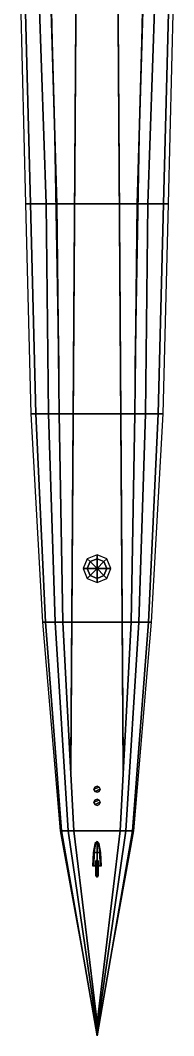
# Model space of a CAD drawing. Extents: x -2.8 to 2.8, y -38.1 to 38.1.
# Drawn here: x -2.75 to 2.75, y -38.13 to -1.63 of the extents above; entities that cross this region are included whole.
import ezdxf

# ---------------------------------------------------------------- set-up
doc = ezdxf.new("R2010")
doc.units = 0
doc.layers.get('0').update_dxf_attribs({"linetype": 'CONTINUOUS'})
doc.layers.add('RAILINGS', color=6, linetype='CONTINUOUS')
doc.layers.add('TOWER', color=3, linetype='CONTINUOUS')

msp = doc.modelspace()

# ---------------------------------------------------------------- linework, layer by layer
for points in [[(-0.7, 7.3, 6.45), (-0.94, -28.59, 1.36), (-0.94, -28.28, 1.36), (-0.7, 7.3, 6.39)], [(-0.7, 7.3, 6.39), (-0.94, -28.28, 1.36), (-0.94, -28.59, 1.36), (-0.7, 7.3, 6.45)], [(0.7, 7.3, 6.39), (0.94, -28.28, 1.36), (0.94, -28.59, 1.36), (0.7, 7.3, 6.45)], [(0.7, 7.3, 6.45), (0.94, -28.59, 1.36), (0.94, -28.28, 1.36), (0.7, 7.3, 6.39)], [(-2.58, -0.88, 0.21), (-2.75, -0.88, -0.04), (-2.56, -8.23, -0.04), (-2.38, -8.23, 0.21)], [(-2.07, -0.88, 0.91), (-2.58, -0.88, 0.21), (-2.38, -8.23, 0.21), (-1.82, -8.23, 0.91)], [(-1.66, -0.88, 1.36), (-2.07, -0.88, 0.91), (-1.82, -8.23, 0.91), (-1.44, -8.23, 1.36)], [(1.44, -8.23, 1.36), (1.82, -8.23, 0.91), (2.07, -0.88, 0.91), (1.66, -0.88, 1.36)], [(1.82, -8.23, 0.91), (2.38, -8.23, 0.21), (2.58, -0.88, 0.21), (2.07, -0.88, 0.91)], [(2.38, -8.23, 0.21), (2.56, -8.23, -0.04), (2.75, -0.88, -0.04), (2.58, -0.88, 0.21)], [(-2.38, -8.23, 0.21), (-2.56, -8.23, -0.04), (-2.37, -15.78, -0.04), (-2.2, -15.78, 0.21)], [(-1.82, -8.23, 0.91), (-2.38, -8.23, 0.21), (-2.2, -15.78, 0.21), (-1.74, -15.78, 0.86)], [(-1.44, -8.23, 1.36), (-1.82, -8.23, 0.91), (-1.74, -15.78, 0.86), (-1.36, -15.78, 1.36)], [(1.36, -15.78, 1.36), (1.74, -15.78, 0.86), (1.82, -8.23, 0.91), (1.44, -8.23, 1.36)], [(1.74, -15.78, 0.86), (2.2, -15.78, 0.21), (2.38, -8.23, 0.21), (1.82, -8.23, 0.91)], [(2.2, -15.78, 0.21), (2.37, -15.78, -0.04), (2.56, -8.23, -0.04), (2.38, -8.23, 0.21)], [(-2.2, -15.78, 0.21), (-2.37, -15.78, -0.04), (-1.95, -23.26, -0.04), (-1.85, -23.26, 0.21)], [(-1.74, -15.78, 0.86), (-2.2, -15.78, 0.21), (-1.85, -23.26, 0.21), (-1.5, -23.26, 0.86)], [(-1.36, -15.78, 1.36), (-1.74, -15.78, 0.86), (-1.5, -23.26, 0.86), (-1.22, -23.26, 1.36)], [(1.22, -23.26, 1.36), (1.5, -23.26, 0.86), (1.74, -15.78, 0.86), (1.36, -15.78, 1.36)], [(1.5, -23.26, 0.86), (1.85, -23.26, 0.21), (2.2, -15.78, 0.21), (1.74, -15.78, 0.86)], [(1.85, -23.26, 0.21), (1.95, -23.26, -0.04), (2.37, -15.78, -0.04), (2.2, -15.78, 0.21)], [(-0.25, -21.09, 1.45), (-0.354, -20.986, 1.36), (-0.5, -21.34, 1.36), (-0.354, -21.34, 1.45)], [(0, -20.986, 1.45), (0, -20.84, 1.36), (-0.354, -20.986, 1.36), (-0.25, -21.09, 1.45)], [(0, -21.34, 1.55), (-0.25, -21.09, 1.45), (-0.354, -21.34, 1.45), (0, -21.34, 1.55)], [(0, -21.34, 1.55), (0, -20.986, 1.45), (-0.25, -21.09, 1.45), (0, -21.34, 1.55)], [(0.25, -21.09, 1.45), (0.354, -20.986, 1.36), (0, -20.84, 1.36), (0, -20.986, 1.45)], [(0, -21.34, 1.55), (0.25, -21.09, 1.45), (0, -20.986, 1.45), (0, -21.34, 1.55)], [(0, -21.34, 1.55), (0.354, -21.34, 1.45), (0.25, -21.09, 1.45), (0, -21.34, 1.55)], [(0.354, -21.34, 1.45), (0.5, -21.34, 1.36), (0.354, -20.986, 1.36), (0.25, -21.09, 1.45)], [(-0.354, -21.34, 1.45), (-0.5, -21.34, 1.36), (-0.354, -21.694, 1.36), (-0.25, -21.59, 1.45)], [(0, -21.34, 1.55), (-0.354, -21.34, 1.45), (-0.25, -21.59, 1.45), (0, -21.34, 1.55)], [(0, -21.34, 1.55), (-0.25, -21.59, 1.45), (0, -21.694, 1.45), (0, -21.34, 1.55)], [(0, -21.34, 1.55), (0, -21.694, 1.45), (0.25, -21.59, 1.45), (0, -21.34, 1.55)], [(0, -21.34, 1.55), (0.25, -21.59, 1.45), (0.354, -21.34, 1.45), (0, -21.34, 1.55)], [(0.25, -21.59, 1.45), (0.354, -21.694, 1.36), (0.5, -21.34, 1.36), (0.354, -21.34, 1.45)], [(-0.25, -21.59, 1.45), (-0.354, -21.694, 1.36), (0, -21.84, 1.36), (0, -21.694, 1.45)], [(0, -21.694, 1.45), (0, -21.84, 1.36), (0.354, -21.694, 1.36), (0.25, -21.59, 1.45)], [(-1.85, -23.26, 0.21), (-1.95, -23.26, -0.04), (-1.32, -30.76, -0.04), (-1.27, -30.76, 0.21)], [(-1.5, -23.26, 0.86), (-1.85, -23.26, 0.21), (-1.27, -30.76, 0.21), (-1.03, -30.76, 0.86)], [(-1.22, -23.26, 1.36), (-1.5, -23.26, 0.86), (-1.03, -30.76, 0.86), (-0.83, -30.76, 1.36)], [(0.83, -30.76, 1.36), (1.03, -30.76, 0.86), (1.5, -23.26, 0.86), (1.22, -23.26, 1.36)], [(1.03, -30.76, 0.86), (1.27, -30.76, 0.21), (1.85, -23.26, 0.21), (1.5, -23.26, 0.86)], [(1.27, -30.76, 0.21), (1.32, -30.76, -0.04), (1.95, -23.26, -0.04), (1.85, -23.26, 0.21)], [(-0.11, -29.27, 1.8), (0.078, -29.192, 1.8), (0, -29.16, 1.8), (-0.078, -29.192, 1.8)], [(-0.078, -29.192, 1.36), (-0.11, -29.27, 1.36), (-0.11, -29.27, 1.8), (-0.078, -29.192, 1.8)], [(-0.078, -29.348, 1.8), (0.11, -29.27, 1.8), (0.078, -29.192, 1.8), (-0.11, -29.27, 1.8)], [(0, -29.16, 1.36), (-0.078, -29.192, 1.36), (-0.078, -29.192, 1.8), (0, -29.16, 1.8)], [(0.078, -29.192, 1.36), (0, -29.16, 1.36), (0, -29.16, 1.8), (0.078, -29.192, 1.8)], [(0.11, -29.27, 1.36), (0.078, -29.192, 1.36), (0.078, -29.192, 1.8), (0.11, -29.27, 1.8)], [(-0.11, -29.27, 1.36), (-0.078, -29.348, 1.36), (-0.078, -29.348, 1.8), (-0.11, -29.27, 1.8)], [(0, -29.38, 1.8), (0.078, -29.348, 1.8), (0.11, -29.27, 1.8), (-0.078, -29.348, 1.8)], [(-0.078, -29.348, 1.36), (0, -29.38, 1.36), (0, -29.38, 1.8), (-0.078, -29.348, 1.8)], [(0, -29.38, 1.36), (0.078, -29.348, 1.36), (0.078, -29.348, 1.8), (0, -29.38, 1.8)], [(0.078, -29.348, 1.36), (0.11, -29.27, 1.36), (0.11, -29.27, 1.8), (0.078, -29.348, 1.8)], [(-0.11, -29.74, 1.8), (0.078, -29.662, 1.8), (0, -29.63, 1.8), (-0.078, -29.662, 1.8)], [(-0.078, -29.662, 1.36), (-0.11, -29.74, 1.36), (-0.11, -29.74, 1.8), (-0.078, -29.662, 1.8)], [(-0.078, -29.818, 1.8), (0.11, -29.74, 1.8), (0.078, -29.662, 1.8), (-0.11, -29.74, 1.8)], [(-0.11, -29.74, 1.36), (-0.078, -29.818, 1.36), (-0.078, -29.818, 1.8), (-0.11, -29.74, 1.8)], [(0, -29.63, 1.36), (-0.078, -29.662, 1.36), (-0.078, -29.662, 1.8), (0, -29.63, 1.8)], [(0, -29.85, 1.8), (0.078, -29.818, 1.8), (0.11, -29.74, 1.8), (-0.078, -29.818, 1.8)], [(-0.078, -29.818, 1.36), (0, -29.85, 1.36), (0, -29.85, 1.8), (-0.078, -29.818, 1.8)], [(0.078, -29.662, 1.36), (0, -29.63, 1.36), (0, -29.63, 1.8), (0.078, -29.662, 1.8)], [(0, -29.85, 1.36), (0.078, -29.818, 1.36), (0.078, -29.818, 1.8), (0, -29.85, 1.8)], [(0.11, -29.74, 1.36), (0.078, -29.662, 1.36), (0.078, -29.662, 1.8), (0.11, -29.74, 1.8)], [(0.078, -29.818, 1.36), (0.11, -29.74, 1.36), (0.11, -29.74, 1.8), (0.078, -29.818, 1.8)], [(-1.27, -30.76, 0.21), (-1.32, -30.76, -0.04), (0, -38.06), (0, -38.13, 0.36)], [(-1.03, -30.76, 0.86), (-1.27, -30.76, 0.21), (0, -38.13, 0.36), (0, -37.92, 0.86)], [(-0.83, -30.76, 1.36), (-1.03, -30.76, 0.86), (0, -37.92, 0.86), (0, -37.67, 1.14)], [(0, -37.67, 1.14), (0, -37.67, 1.14), (0.83, -30.76, 1.36), (-0.83, -30.76, 1.36)], [(0, -38.13, 0.36), (0, -38.06), (1.32, -30.76, -0.04), (1.27, -30.76, 0.21)], [(0, -37.92, 0.86), (0, -38.13, 0.36), (1.27, -30.76, 0.21), (1.03, -30.76, 0.86)], [(0, -37.67, 1.14), (0, -37.92, 0.86), (1.03, -30.76, 0.86), (0.83, -30.76, 1.36)], [(-0.08, -31.22, 1.34), (-0.139, -31.55, 1.33), (-0.098, -31.55, 1.59), (-0.057, -31.22, 1.41)], [(-0.057, -31.22, 1.41), (-0.098, -31.55, 1.59), (0, -31.55, 1.74), (0, -31.22, 1.48)], [(0, -31.15, 1.34), (-0.08, -31.22, 1.34), (-0.057, -31.22, 1.41), (0, -31.15, 1.34)], [(0, -31.15, 1.34), (-0.057, -31.22, 1.41), (0, -31.22, 1.48), (0, -31.15, 1.34)], [(0, -31.15, 1.34), (0, -31.22, 1.48), (0.057, -31.22, 1.41), (0, -31.15, 1.34)], [(0, -31.15, 1.34), (0.057, -31.22, 1.41), (0.08, -31.22, 1.34), (0, -31.15, 1.34)], [(0, -31.22, 1.48), (0, -31.55, 1.74), (0.098, -31.55, 1.59), (0.057, -31.22, 1.41)], [(0.057, -31.22, 1.41), (0.098, -31.55, 1.59), (0.139, -31.55, 1.33), (0.08, -31.22, 1.34)], [(-0.139, -31.55, 1.33), (-0.16, -32.02, 1.32), (-0.113, -32.02, 1.65), (-0.098, -31.55, 1.59)], [(-0.098, -31.55, 1.59), (-0.113, -32.02, 1.65), (0, -32.02, 1.8), (0, -31.55, 1.74)], [(0, -31.55, 1.74), (0, -32.02, 1.8), (0.113, -32.02, 1.65), (0.098, -31.55, 1.59)], [(0.098, -31.55, 1.59), (0.113, -32.02, 1.65), (0.16, -32.02, 1.32), (0.139, -31.55, 1.33)], [(0.113, -32.02, 1.65), (-0.113, -32.02, 1.65), (-0.16, -32.02, 1.32), (0.16, -32.02, 1.32)], [(0, -32.02, 1.8), (0, -32.02, 1.8), (-0.113, -32.02, 1.65), (0.113, -32.02, 1.65)], [(0, -31.81, 1.773), (-0.04, -31.84, 1.71), (-0.04, -32.37, 4.41), (0, -32.31, 4.41)], [(-0.04, -31.84, 1.71), (0, -31.893, 1.784), (0, -32.43, 4.41), (-0.04, -32.37, 4.41)], [(0.04, -31.84, 1.71), (0, -31.81, 1.773), (0, -32.31, 4.41), (0.04, -32.37, 4.41)], [(0, -31.893, 1.784), (0.04, -31.84, 1.71), (0.04, -32.37, 4.41), (0, -32.43, 4.41)], [(0, -32.43, 4.41), (0.04, -32.37, 4.41), (0, -32.31, 4.41), (-0.04, -32.37, 4.41)]]:
    msp.add_3dface(points)
at = {"layer": 'RAILINGS'}
for points in [[(-1.61, -2.38, 2.12), (-1.66, -0.17, 2.18), (-1.66, -0.17, 2.23), (-1.61, -2.38, 2.17)], [(-1.61, -2.38, 2.17), (-1.66, -0.17, 2.23), (-1.66, -0.17, 2.18), (-1.61, -2.38, 2.12)], [(1.61, -2.38, 2.17), (1.66, -0.17, 2.23), (1.66, -0.17, 2.18), (1.61, -2.38, 2.12)], [(1.61, -2.38, 2.12), (1.66, -0.17, 2.18), (1.66, -0.17, 2.23), (1.61, -2.38, 2.17)], [(-1.51, -5.8, 2.17), (-1.61, -2.38, 2.17), (-1.61, -2.38, 2.12), (-1.51, -5.8, 2.12)], [(-1.51, -5.8, 2.12), (-1.61, -2.38, 2.12), (-1.61, -2.38, 2.17), (-1.51, -5.8, 2.17)], [(1.51, -5.8, 2.12), (1.61, -2.38, 2.12), (1.61, -2.38, 2.17), (1.51, -5.8, 2.17)], [(1.51, -5.8, 2.17), (1.61, -2.38, 2.17), (1.61, -2.38, 2.12), (1.51, -5.8, 2.12)], [(-1.4, -11.89, 2.18), (-1.51, -5.8, 2.12), (-1.51, -5.8, 2.17), (-1.4, -11.89, 2.22)], [(-1.4, -11.89, 2.22), (-1.51, -5.8, 2.17), (-1.51, -5.8, 2.12), (-1.4, -11.89, 2.18)], [(1.4, -11.89, 2.22), (1.51, -5.8, 2.17), (1.51, -5.8, 2.12), (1.4, -11.89, 2.18)], [(1.4, -11.89, 2.18), (1.51, -5.8, 2.12), (1.51, -5.8, 2.17), (1.4, -11.89, 2.22)], [(-1.37, -14.04, 2.28), (-1.4, -11.89, 2.22), (-1.4, -11.89, 2.18), (-1.37, -14.04, 2.24)], [(-1.37, -14.04, 2.24), (-1.4, -11.89, 2.18), (-1.4, -11.89, 2.22), (-1.37, -14.04, 2.28)], [(1.37, -14.04, 2.24), (1.4, -11.89, 2.18), (1.4, -11.89, 2.22), (1.37, -14.04, 2.28)], [(1.37, -14.04, 2.28), (1.4, -11.89, 2.22), (1.4, -11.89, 2.18), (1.37, -14.04, 2.24)], [(-1.37, -14.1, 2.31), (-1.37, -14.1, 1.36), (-1.37, -14.04, 1.36), (-1.37, -14.04, 2.31)], [(-1.37, -14.04, 2.31), (-1.37, -14.04, 1.36), (-1.37, -14.1, 1.36), (-1.37, -14.1, 2.31)], [(-1.37, -14.1, 2.04), (-1.37, -14.39, 1.36), (-1.37, -14.45, 1.36), (-1.37, -14.1, 2.19)], [(-1.37, -14.1, 2.19), (-1.37, -14.45, 1.36), (-1.37, -14.39, 1.36), (-1.37, -14.1, 2.04)], [(1.37, -14.04, 2.31), (1.37, -14.04, 1.36), (1.37, -14.1, 1.36), (1.37, -14.1, 2.31)], [(1.37, -14.1, 2.31), (1.37, -14.1, 1.36), (1.37, -14.04, 1.36), (1.37, -14.04, 2.31)], [(1.37, -14.1, 2.19), (1.37, -14.45, 1.36), (1.37, -14.39, 1.36), (1.37, -14.1, 2.04)], [(1.37, -14.1, 2.04), (1.37, -14.39, 1.36), (1.37, -14.45, 1.36), (1.37, -14.1, 2.19)]]:
    msp.add_3dface(points, dxfattribs=at)
at = {"layer": 'TOWER'}
for points in [[(1.66, -0.88, 1.36), (-1.66, -0.88, 1.36), (-1.44, -8.23, 1.36), (1.44, -8.23, 1.36)], [(1.44, -8.23, 1.36), (-1.44, -8.23, 1.36), (-1.36, -15.78, 1.36), (1.36, -15.78, 1.36)], [(1.36, -15.78, 1.36), (-1.36, -15.78, 1.36), (-1.22, -23.26, 1.36), (1.22, -23.26, 1.36)], [(1.22, -23.26, 1.36), (-1.22, -23.26, 1.36), (-0.83, -30.76, 1.36), (0.83, -30.76, 1.36)]]:
    msp.add_3dface(points, dxfattribs=at)

doc.saveas('drawing.dxf')
